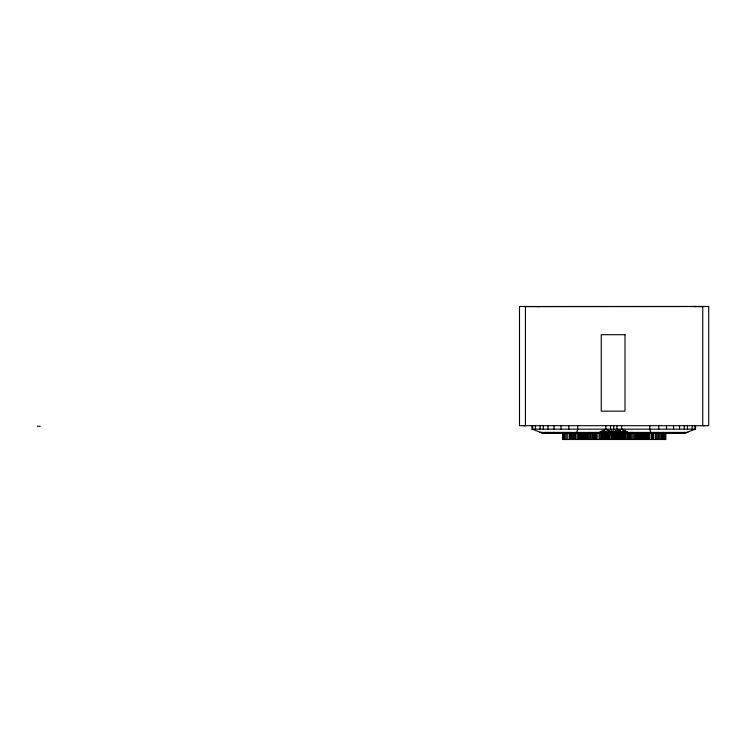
<?xml version="1.0" encoding="UTF-8"?>
<svg xmlns="http://www.w3.org/2000/svg" width="746" height="746" viewBox="0 0 746 746"><rect width="100%" height="100%" fill="white"/><g stroke="black" fill="none" stroke-linecap="round" stroke-linejoin="round"><path stroke-width="1.12" d="M576.499 433.398L577.73 429.155L577.73 425.696M597.126 433.398L605.864 429.155L615.823 433.463L608.344 433.463C610.023 435.878 615.263 437.688 615.823 433.463L615.357 432.428L621.679 429.155L630.417 433.398M616.233 432.363L615.357 432.428L615.357 433.398L627.069 432.223L624.766 432.26M611.338 435.636L617.334 435.095L619.199 433.463L617.604 433.463L614.648 435.962L612.531 435.962M656.284 433.398L657.123 432.428M618.742 433.463L617.669 434.592L609.519 434.592M610.573 425.696L610.573 429.155L613.772 432.428L616.97 429.155L616.97 425.696M582.449 433.398L583.437 432.428M617.669 434.592C616.597 436.224 610.387 436.97 608.792 433.463M627.069 432.223L615.357 433.398L621.679 429.155L621.679 425.696M661.693 433.398L663.334 432.428M609.939 433.463L612.895 435.962L617.334 435.095M531.991 425.696L531.991 429.155L543.573 433.398L683.97 433.398L695.552 429.155L695.552 425.696M613.772 432.428L621.679 429.155M592.93 433.398L595.299 432.428L591.102 433.398M666.607 433.398L668.976 432.428M586.981 433.398L589.657 432.428L584.65 433.398L584.696 439.506M670.803 433.398L673.797 432.428M627.134 433.398L623.656 432.428L615.357 433.398L624.551 430.796L622.509 431.16M600.409 433.398L603.887 432.428L612.186 433.398L612.186 432.428L605.864 429.155L605.864 425.696M674.095 433.398L677.564 432.428M676.445 433.398L680.203 432.428M680.809 433.398L684.697 432.428M683.355 433.398L687.299 432.428M616.093 432.428L611.45 432.428L612.419 435.095L614.247 435.962L613.772 435.962M618.229 434.06L618.742 433.939M624.383 432.093L626.715 432.018L615.357 433.398L625.269 431.207L623.013 431.496M618.098 433.398L623.656 432.428L616.83 433.398M615.357 433.398L625.987 431.608L623.824 431.775M616.644 434.731L617.725 434.545M618.49 433.752L618.984 433.696M526.107 306.606L704.578 306.494M619.003 432.363L622.462 432.298M523.617 425.696L525.436 425.677L525.436 306.494M539.628 306.597L536.896 306.597M609.202 434.368L610.545 434.368M610.209 435.095L615.114 435.095M37.3 426.264L40.209 426.264M531.991 429.155L695.552 429.155M539.61 432.428L603.887 432.428L610.713 433.398M618.695 432.428L687.933 432.428M612.419 435.095L613.772 435.636M614.685 435.636L616.205 435.636M563.053 439.506L563.053 433.398L562.96 439.506L665.852 439.506L665.833 433.398M612.037 434.358L618.341 434.368M614.695 435.636L615.497 435.636M615.012 435.962L612.839 435.636M626.957 432.428L618.779 432.391M704.578 425.696L702.76 425.677L702.76 306.494M694.078 306.494L702.76 306.606M605.864 429.155L612.186 433.398L600.474 432.223L602.637 432.251M603.16 432.093L600.828 432.018L612.186 433.398L602.992 430.796L605.034 431.16M694.647 306.494L696.316 306.606M603.719 431.775L601.546 431.608L612.186 433.398L600.474 432.223M611.31 432.363L613.772 433.463L611.45 432.428M604.53 431.496L602.274 431.207L612.186 433.398M609.445 433.398L603.887 432.428L608.475 433.398M610.144 432.065L612.186 432.428M540.244 432.428L544.188 433.398M540.953 432.428L544.878 433.398M542.846 432.428L546.734 433.398M547.34 432.428L551.098 433.398M553.262 432.428L556.74 433.398L553.746 432.428M549.979 432.428L553.448 433.398M637.886 432.428L640.562 433.398M634.613 433.398L632.244 432.428L636.441 433.398L636.515 439.506M558.567 432.428L560.936 433.398M564.209 432.428L565.85 433.398M644.106 432.428L645.085 433.398M570.42 432.428L571.259 433.398M651.044 433.398L649.813 429.155L649.813 425.696M694.89 425.696L694.89 429.155M692.185 425.696L692.185 429.155M687.448 425.696L687.448 429.155M684.259 425.696L684.259 429.155M679.55 425.696L679.55 429.155M673.535 425.696L673.535 429.155M666.495 425.696L666.495 429.155M665.451 433.398L665.451 439.506M664.845 433.398L664.845 439.506M664.35 433.398L664.35 439.506M663.791 433.398L663.781 439.506M663.698 433.398L663.698 439.506M663.203 433.398L663.203 439.506M662.364 433.398L662.364 439.506M661.273 433.398L661.273 439.506M659.996 433.398L659.996 439.506M658.737 425.696L658.737 429.155M658.746 433.398L658.746 439.506M657.692 433.398L657.692 439.506M656.349 433.398L656.349 439.506M655.202 433.398L655.202 439.506M653.44 433.398L653.44 439.506M652.358 433.398L652.256 439.506M651.976 433.398L652.013 439.506M651.398 433.398L651.398 439.506M649.701 433.398L649.701 439.506M648.806 433.398L648.806 439.506M648.134 433.398L648.134 439.506M647.034 433.398L647.034 439.506M646.288 433.398L646.288 439.506M645.794 433.398L645.794 439.506M645.346 433.398L645.346 439.506M644.898 433.398L644.898 439.506M644.264 433.398L644.264 439.506M643.546 433.398L643.546 439.506M643.276 433.398L643.276 439.506M643.108 433.398L643.108 439.506M642.912 433.398L642.912 439.506M642.856 433.398L642.548 439.506M642.287 433.398L642.418 439.506M641.961 433.398L641.961 439.506M641.327 433.398L641.327 439.506M640.59 433.398L640.665 439.506M640.338 433.398L640.338 439.506M639.704 433.398L639.704 439.506M639.229 433.398L639.229 439.506M638.641 433.398L638.641 439.506M637.28 433.398L637.28 439.506M636.991 433.398L636.935 439.506M636.804 433.398L636.804 439.506M636.282 433.398L636.282 439.506M636.189 433.398L636.189 439.506M635.769 433.398L635.769 439.506M634.632 433.398L634.632 439.506M633.27 433.398L633.27 439.506M631.927 433.398L631.927 439.506M630.696 433.398L630.696 439.506M629.605 433.398L629.605 439.506M628.589 433.398L628.589 439.506M627.591 433.398L627.591 439.506M626.23 433.398L626.23 439.506M625.167 433.398L625.167 439.506M624.766 433.398L624.766 439.506M624.635 433.398L624.635 439.506M624.523 433.398L624.449 439.506M624.178 433.398L624.178 439.506M623.945 433.398L623.945 439.506M623.563 433.398L623.563 439.506M622.891 433.398L622.891 439.506M622.145 433.398L622.145 439.506M621.539 433.398L621.539 439.506M621.045 433.398L621.045 439.506M620.635 433.398L620.635 439.506M620.262 433.398L620.262 439.506M619.973 433.398L620.019 439.506M619.199 433.398L619.199 439.506M618.648 433.398L618.648 439.506M618.425 433.398L618.425 439.506M618.266 433.398L618.257 439.506M618.042 434.414L618.042 439.506M617.613 434.414L617.613 439.506M617.007 434.414L617.007 439.506M616.224 435.431L616.224 439.506M615.282 435.431L615.282 439.506M614.219 435.431L614.219 439.506M614.07 436.447L614.042 439.506M613.967 436.447L613.967 439.506M613.772 425.696L613.772 436.074M613.827 436.447L613.827 439.506M613.371 435.431L613.371 439.506M613.063 435.431L613.063 439.506M612.363 435.431L612.363 439.506M611.31 434.414L611.31 439.506M609.939 434.414L609.939 439.506M609.165 433.398L609.165 439.506M608.335 433.398L608.335 439.506M607.43 433.398L607.43 439.506M606.685 433.398L606.685 439.506M605.743 433.398L605.743 439.506M605.36 433.398L605.36 439.506M604.885 433.398L604.885 439.506M604.223 433.398L604.223 439.506M603.617 433.398L603.617 439.506M603.076 433.398L603.076 439.506M602.861 433.398L602.861 439.506M602.591 433.398L602.591 439.506M602.358 433.398L602.358 439.506M602.255 433.398L602.208 439.506M602.031 433.398L602.106 439.506M601.985 433.398L601.975 439.506M600.838 433.398L600.838 439.506M599.625 433.398L599.625 439.506M597.984 433.398L597.984 439.506M596.586 433.398L596.586 439.506M595.821 433.398L595.821 439.506M595.737 433.398L595.812 439.506M595.588 433.398L595.588 439.506M595.401 433.398L595.401 439.506M595.196 433.398L595.196 439.506M594.982 433.398L594.982 439.506M594.786 433.398L594.786 439.506M594.637 439.506L594.637 433.398L594.487 439.506M594.226 433.398L594.226 439.506M593.9 433.398L593.9 439.506M593.415 433.398L593.415 439.506M592.744 433.398L592.744 439.506M591.876 433.398L591.876 439.506M590.59 433.398L590.59 439.506M589.349 433.398L589.349 439.506M588.184 433.398L588.184 439.506M587.149 433.398L587.149 439.506M586.281 433.398L586.281 439.506M585.647 433.398L585.647 439.506M585.386 433.398L585.386 439.506M583.792 433.398L583.792 439.506M582.794 433.398L582.794 439.506M581.824 433.398L581.824 439.506M581.003 433.398L581.003 439.506M580.444 433.398L580.444 439.506M580.034 433.398L580.071 439.506M579.922 433.398L579.922 439.506M579.325 433.398L579.325 439.506M578.337 433.398L578.337 439.506M577.068 433.398L577.068 439.506M575.595 433.398L575.595 439.506M574.42 433.398L574.42 439.506M573.217 433.398L573.217 439.506M572.051 433.398L572.051 439.506M570.988 433.398L570.988 439.506M570.103 433.398L570.103 439.506M569.468 433.398L569.468 439.506M568.806 425.696L568.806 429.155M567.771 433.398L567.771 439.506M566.251 433.398L566.251 439.506M564.946 433.398L564.946 439.506M563.92 433.398L563.92 439.506M563.351 433.398L563.351 439.506M563.239 433.398L563.239 439.506M561.048 425.696L561.048 429.155M554.008 425.696L554.008 429.155M547.993 425.696L547.993 429.155M543.284 425.696L543.284 429.155M540.085 425.696L540.085 429.155M535.358 425.696L535.358 429.155M532.644 425.696L532.644 429.155M708.7 306.494L519.496 306.494L519.496 425.696L708.7 425.696L708.7 306.494M625.008 334.693L601.257 334.693L601.257 411.158L625.008 411.158L625.008 334.693M647.435 439.506L647.444 433.398L647.36 439.506M619.786 439.506L619.786 433.398L619.712 439.506M606.274 439.506L606.274 433.398L606.209 439.506"/></g></svg>
